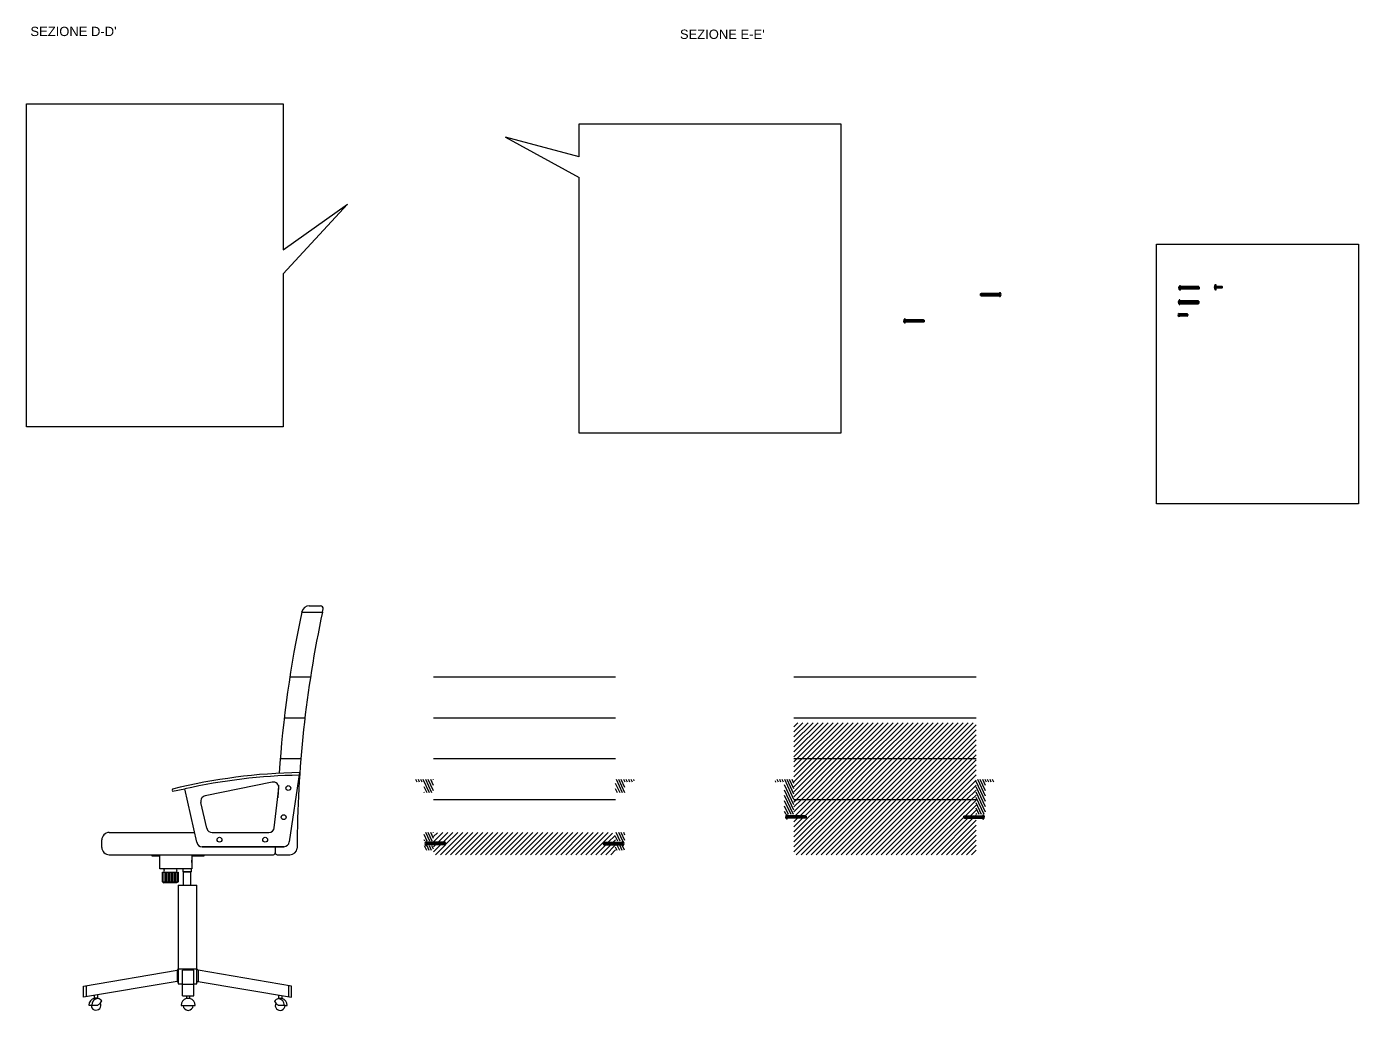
# Model space of a CAD drawing. Header units: millimetres. Extents: x -1085 to 5268, y 134 to 2619.
# Drawn here: x 4008.5 to 4366.7, y 1129 to 1393.6 of the extents above; entities that cross this region are included whole.
import ezdxf

# ---------------------------------------------------------------- set-up
doc = ezdxf.new("R2010")
doc.units = ezdxf.units.MM
doc.styles.get("Standard").update_dxf_attribs({"font": 'arial.ttf'})
pattern_1 = [(45, (1871.6144, -69.7985), (-0.6735192, 0.6735192), [])]

# ---------------------------------------------------------------- blocks, each defined once
blk = doc.blocks.new('viti3')
for p, q in [((-1.24, 0), (0.35, 0)), ((-1.14, -0.5), (-1.18, 0)), ((-1.02, -0.5), (-1.06, 0)), ((-0.9, -0.5), (-0.94, 0)), ((-0.78, -0.5), (-0.82, 0)), ((-0.66, -0.5), (-0.71, 0)), ((-0.55, -0.5), (-0.59, 0)), ((-0.08, -0.5), (-0.12, 0)), ((0.04, -0.5), (0, 0)), ((0.16, -0.5), (0.12, 0)), ((0.28, -0.5), (0.24, 0)), ((0.4, -0.5), (0.35, 0)), ((0.35, 0), (0.4, 0)), ((0.4, -0.5), (-1.24, -0.5)), ((-0.43, -0.5), (-0.47, 0)), ((-0.31, -0.5), (-0.35, 0)), ((-0.19, -0.5), (-0.24, 0)), ((0.4, -0.5), (0.4, -0.5)), ((0.45, -0.04), (0.45, -0.46))]:
    blk.add_line(p, q)
blk.add_lwpolyline([(-1.41, -0.98), (-1.41, 0.47, -0.414214), (-1.37, 0.5), (-1.27, 0.5, -0.414214), (-1.24, 0.47), (-1.24, -0.98, -0.414214), (-1.27, -1.01), (-1.37, -1.01, -0.414214)], format="xyb", close=True)
for centre, radius, start, end in [((-1.06, -0.25), 0.684, 120.5102, 239.4898), ((0.4, -0.04), 0.0421, 0, 90), ((0.4, -0.46), 0.0421, 270, 0)]:
    blk.add_arc(centre, radius, start, end)

msp = doc.modelspace()

# ---------------------------------------------------------------- hatches: boundary and pattern name
h = msp.add_hatch()
h.set_pattern_fill('ANSI31', color=256, scale=0.3)
h.set_pattern_definition(pattern_1)
h.paths.add_polyline_path([(4263.87, 1180.64), (4260.72, 1180.64), (4260.71, 1180.65), (4260.6, 1180.65), (4260.6, 1181.34), (4263.87, 1181.34), (4263.87, 1181.54), (4263.87, 1185.69), (4214.87, 1185.69), (4214.87, 1181.34), (4217.98, 1181.34), (4218.14, 1181.34), (4218.14, 1180.65), (4214.87, 1180.65), (4214.87, 1180.45), (4214.87, 1171.5, 0.414286), (4215.57, 1170.8), (4263.17, 1170.81, 0.414142), (4263.87, 1171.51)])
h.paths.add_polyline_path([(4263.87, 1206.34), (4214.87, 1206.34), (4214.87, 1196.69), (4263.87, 1196.69)])
h = msp.add_hatch()
h.set_pattern_fill('ANSI31', color=256, scale=0.3)
h.set_pattern_definition(pattern_1)
h.paths.add_polyline_path([(4263.87, 1196.69), (4214.87, 1196.69), (4214.87, 1185.69), (4263.87, 1185.69)])
h = msp.add_hatch()
h.set_pattern_fill('ANSI31', color=256, scale=0.19, angle=70)
h.set_pattern_definition([(115, (1871.6144, -69.79846), (-0.54673017, -0.25494447), [])])
h.paths.add_polyline_path([(4115.42, 1176.79), (4115.42, 1174.5), (4117.92, 1174.5), (4117.92, 1175.31), (4117.92, 1176.79)])
h.paths.add_polyline_path([(4117.92, 1173.2), (4115.42, 1173.2), (4115.42, 1172.27, 0.414214), (4115.72, 1171.97), (4117.92, 1171.97)])
h.paths.add_polyline_path([(4117.92, 1190.34), (4115.42, 1190.34), (4115.42, 1187.47), (4117.92, 1187.47)])
h.paths.add_polyline_path([(4117.92, 1191.04), (4112.92, 1191.04), (4112.92, 1190.34), (4117.92, 1190.34)])
h.paths.add_polyline_path([(4169.42, 1176.79), (4166.92, 1176.79), (4166.92, 1175.31), (4166.92, 1174.5), (4169.42, 1174.5)])
h.paths.add_polyline_path([(4169.42, 1173.2), (4166.92, 1173.2), (4166.92, 1171.97), (4169.12, 1171.97, 0.414214), (4169.42, 1172.27)])
h.paths.add_polyline_path([(4169.42, 1190.34), (4166.92, 1190.34), (4166.92, 1187.47), (4169.42, 1187.47)])
h.paths.add_polyline_path([(4171.92, 1191.04), (4166.92, 1191.04), (4166.92, 1190.34), (4171.92, 1190.34)])
h.paths.add_polyline_path([(4214.87, 1190.34), (4212.37, 1190.34), (4212.37, 1181.65), (4214.87, 1181.65)])
h.paths.add_polyline_path([(4214.87, 1191.04), (4209.87, 1191.04), (4209.87, 1190.34), (4214.87, 1190.34)])
h.paths.add_polyline_path([(4268.87, 1191.04), (4263.87, 1191.04), (4263.87, 1190.34), (4268.87, 1190.34)])
h.paths.add_polyline_path([(4266.37, 1190.34), (4263.87, 1190.34), (4263.87, 1181.65), (4266.37, 1181.65)])
h = msp.add_hatch()
h.set_pattern_fill('ANSI31', color=256, scale=0.3)
h.set_pattern_definition(pattern_1)
h.paths.add_polyline_path([(4166.92, 1175.31, 0.414214), (4165.42, 1176.81), (4119.42, 1176.81, 0.414214), (4117.92, 1175.31), (4117.92, 1174.19), (4121.2, 1174.19), (4121.2, 1173.51), (4117.92, 1173.51), (4117.92, 1173.3), (4117.92, 1171.5, 0.414286), (4118.63, 1170.8), (4166.23, 1170.81, 0.414142), (4166.92, 1171.51), (4166.92, 1173.2), (4166.92, 1173.3), (4166.92, 1173.51), (4164.35, 1173.51), (4163.65, 1173.51), (4163.65, 1174.19), (4166.92, 1174.19), (4166.92, 1174.4), (4166.92, 1174.5)])

# ---------------------------------------------------------------- linework, layer by layer
for p, q in [((4157.09, 1358.56), (4137.25, 1363.89)), ((4137.25, 1363.89), (4157.09, 1353.03)), ((4077.48, 1333.55), (4094.82, 1345.83)), ((4094.82, 1345.83), (4077.48, 1327.15)), ((4265.36, 1321.19), (4265.25, 1321.88)), ((4265.51, 1321.19), (4265.4, 1321.88)), ((4265.66, 1321.19), (4265.55, 1321.88)), ((4265.81, 1321.19), (4265.7, 1321.88)), ((4265.96, 1321.19), (4265.85, 1321.88)), ((4266.11, 1321.19), (4266, 1321.88)), ((4266.26, 1321.19), (4266.15, 1321.88)), ((4266.41, 1321.19), (4266.3, 1321.88)), ((4266.56, 1321.19), (4266.45, 1321.88)), ((4266.71, 1321.19), (4266.6, 1321.88)), ((4266.86, 1321.19), (4266.75, 1321.88)), ((4267.01, 1321.19), (4266.9, 1321.88)), ((4267.16, 1321.19), (4267.05, 1321.88)), ((4267.31, 1321.19), (4267.2, 1321.88)), ((4267.31, 1321.19), (4267.2, 1321.88)), ((4267.46, 1321.19), (4267.35, 1321.88)), ((4267.61, 1321.19), (4267.5, 1321.88)), ((4267.76, 1321.19), (4267.65, 1321.88)), ((4267.91, 1321.19), (4267.8, 1321.88)), ((4268.06, 1321.19), (4267.95, 1321.88)), ((4268.21, 1321.19), (4268.1, 1321.88)), ((4268.36, 1321.19), (4268.25, 1321.88)), ((4268.51, 1321.19), (4268.4, 1321.88)), ((4268.66, 1321.19), (4268.55, 1321.88)), ((4268.81, 1321.19), (4268.7, 1321.88)), ((4268.96, 1321.19), (4268.85, 1321.88)), ((4269.11, 1321.19), (4269, 1321.88)), ((4269.26, 1321.19), (4269.15, 1321.88)), ((4269.41, 1321.19), (4269.3, 1321.88)), ((4269.56, 1321.19), (4269.45, 1321.88)), ((4269.71, 1321.19), (4269.6, 1321.88)), ((4269.86, 1321.19), (4269.75, 1321.88)), ((4270.01, 1321.19), (4269.9, 1321.88)), ((4270.34, 1321.02), (4270.34, 1322.06)), ((4318.59, 1323.84), (4318.59, 1322.8)), ((4318.92, 1323.67), (4319.03, 1322.98)), ((4319.07, 1323.67), (4319.18, 1322.98)), ((4319.22, 1323.67), (4319.33, 1322.98)), ((4319.37, 1323.67), (4319.48, 1322.98)), ((4319.52, 1323.67), (4319.63, 1322.98)), ((4319.67, 1323.67), (4319.78, 1322.98)), ((4319.82, 1323.67), (4319.93, 1322.98)), ((4319.97, 1323.67), (4320.08, 1322.98)), ((4320.12, 1323.67), (4320.23, 1322.98)), ((4320.27, 1323.67), (4320.38, 1322.98)), ((4320.42, 1323.67), (4320.53, 1322.98)), ((4320.57, 1323.67), (4320.68, 1322.98)), ((4320.72, 1323.67), (4320.83, 1322.98)), ((4320.87, 1323.67), (4320.98, 1322.98)), ((4321.02, 1323.67), (4321.13, 1322.98)), ((4321.17, 1323.67), (4321.28, 1322.98)), ((4321.32, 1323.67), (4321.43, 1322.98)), ((4321.47, 1323.67), (4321.58, 1322.98)), ((4321.62, 1323.67), (4321.73, 1322.98)), ((4321.62, 1323.67), (4321.73, 1322.98)), ((4321.77, 1323.67), (4321.88, 1322.98)), ((4321.92, 1323.67), (4322.03, 1322.98)), ((4322.07, 1323.67), (4322.18, 1322.98)), ((4322.22, 1323.67), (4322.33, 1322.98)), ((4322.37, 1323.67), (4322.48, 1322.98)), ((4322.52, 1323.67), (4322.63, 1322.98)), ((4322.67, 1323.67), (4322.78, 1322.98)), ((4322.82, 1323.67), (4322.93, 1322.98)), ((4322.97, 1323.67), (4323.08, 1322.98)), ((4323.12, 1323.67), (4323.23, 1322.98)), ((4323.27, 1323.67), (4323.38, 1322.98)), ((4323.42, 1323.67), (4323.53, 1322.98)), ((4323.57, 1323.67), (4323.68, 1322.98)), ((4318.46, 1320.06), (4318.46, 1318.91)), ((4318.49, 1318.88), (4318.63, 1318.88)), ((4318.79, 1319.88), (4318.94, 1319)), ((4318.94, 1319.88), (4319.09, 1319)), ((4319.09, 1319.88), (4319.24, 1319)), ((4319.24, 1319.88), (4319.39, 1319)), ((4319.39, 1319.88), (4319.54, 1319)), ((4319.54, 1319.88), (4319.69, 1319)), ((4319.69, 1319.88), (4319.84, 1319)), ((4319.84, 1319.88), (4319.99, 1319)), ((4319.99, 1319.88), (4320.14, 1319)), ((4320.14, 1319.88), (4320.29, 1319)), ((4320.29, 1319.88), (4320.44, 1319)), ((4320.44, 1319.88), (4320.59, 1319)), ((4320.59, 1319.88), (4320.74, 1319)), ((4320.74, 1319.88), (4320.89, 1319)), ((4320.89, 1319.88), (4321.04, 1319)), ((4321.04, 1319.88), (4321.19, 1319)), ((4321.19, 1319.88), (4321.34, 1319)), ((4321.34, 1319.88), (4321.49, 1319)), ((4321.49, 1319.88), (4321.64, 1319)), ((4321.49, 1319.88), (4321.64, 1319)), ((4321.64, 1319.88), (4321.79, 1319)), ((4321.79, 1319.88), (4321.94, 1319)), ((4321.94, 1319.88), (4322.09, 1319)), ((4322.09, 1319.88), (4322.24, 1319)), ((4322.24, 1319.88), (4322.39, 1319)), ((4322.39, 1319.88), (4322.54, 1319)), ((4322.54, 1319.88), (4322.69, 1319)), ((4322.69, 1319.88), (4322.84, 1319)), ((4322.84, 1319.88), (4322.99, 1319)), ((4322.99, 1319.88), (4323.14, 1319)), ((4323.14, 1319.88), (4323.29, 1319)), ((4323.29, 1319.88), (4323.44, 1319)), ((4323.44, 1319.88), (4323.59, 1319)), ((4323.6, 1319.01), (4323.72, 1319.12)), ((4244.58, 1314.94), (4244.58, 1313.91)), ((4244.92, 1314.77), (4245.03, 1314.09)), ((4245.07, 1314.77), (4245.18, 1314.09)), ((4245.22, 1314.77), (4245.33, 1314.09)), ((4245.37, 1314.77), (4245.48, 1314.09)), ((4245.52, 1314.77), (4245.63, 1314.09)), ((4245.67, 1314.77), (4245.78, 1314.09)), ((4245.82, 1314.77), (4245.93, 1314.09)), ((4245.97, 1314.77), (4246.08, 1314.09)), ((4246.12, 1314.77), (4246.23, 1314.09)), ((4246.27, 1314.77), (4246.38, 1314.09)), ((4246.42, 1314.77), (4246.53, 1314.09)), ((4246.57, 1314.77), (4246.68, 1314.09)), ((4246.72, 1314.77), (4246.83, 1314.09)), ((4246.87, 1314.77), (4246.98, 1314.09)), ((4247.02, 1314.77), (4247.13, 1314.09)), ((4247.17, 1314.77), (4247.28, 1314.09)), ((4247.32, 1314.77), (4247.43, 1314.09)), ((4247.47, 1314.77), (4247.58, 1314.09)), ((4247.62, 1314.77), (4247.73, 1314.09)), ((4247.62, 1314.77), (4247.73, 1314.09)), ((4247.77, 1314.77), (4247.88, 1314.09)), ((4247.92, 1314.77), (4248.03, 1314.09)), ((4248.07, 1314.77), (4248.18, 1314.09)), ((4248.22, 1314.77), (4248.33, 1314.09)), ((4248.37, 1314.77), (4248.48, 1314.09)), ((4248.52, 1314.77), (4248.63, 1314.09)), ((4248.67, 1314.77), (4248.78, 1314.09)), ((4248.82, 1314.77), (4248.93, 1314.09)), ((4248.97, 1314.77), (4249.08, 1314.09)), ((4249.12, 1314.77), (4249.23, 1314.09)), ((4249.27, 1314.77), (4249.38, 1314.09)), ((4249.42, 1314.77), (4249.53, 1314.09)), ((4249.57, 1314.77), (4249.68, 1314.09)), ((4318.76, 1316.37), (4318.86, 1315.75)), ((4318.91, 1316.37), (4319.01, 1315.75)), ((4319.06, 1316.37), (4319.16, 1315.75)), ((4319.21, 1316.37), (4319.31, 1315.75)), ((4319.36, 1316.37), (4319.46, 1315.75)), ((4319.51, 1316.37), (4319.61, 1315.75)), ((4319.66, 1316.37), (4319.76, 1315.75)), ((4319.81, 1316.37), (4319.91, 1315.75)), ((4319.96, 1316.37), (4320.06, 1315.75)), ((4320.11, 1316.37), (4320.21, 1315.75)), ((4320.26, 1316.37), (4320.36, 1315.75)), ((4320.41, 1316.37), (4320.51, 1315.75)), ((4320.56, 1316.37), (4320.66, 1315.76)), ((4082.53, 1236.14), (4082.55, 1236.23)), ((4082.53, 1236.14), (4088.08, 1236.14)), ((4084.5, 1237.8), (4087.54, 1237.8)), ((4088.08, 1236.14), (4088.23, 1236.97)), ((4079.3, 1218.69), (4084.85, 1218.69)), ((4117.92, 1218.69), (4166.92, 1218.69)), ((4214.87, 1218.69), (4263.87, 1218.69)), ((4077.8, 1207.69), (4083.35, 1207.69)), ((4117.92, 1207.69), (4166.92, 1207.69)), ((4214.87, 1207.69), (4263.87, 1207.69)), ((4076.71, 1196.69), (4082.26, 1196.69)), ((4117.92, 1196.69), (4166.92, 1196.69)), ((4214.87, 1196.69), (4263.87, 1196.69)), ((4079.16, 1174.31), (4081.98, 1192.94)), ((4074.55, 1190.36), (4056.52, 1186.68)), ((4076.21, 1189.52), (4076.04, 1186.11)), ((4047.74, 1187.94), (4051.08, 1188.56)), ((4054.25, 1174.18), (4051.08, 1188.56)), ((4075.11, 1178.12), (4076.34, 1188.72)), ((4117.92, 1185.69), (4166.92, 1185.69)), ((4214.87, 1185.69), (4263.87, 1185.69)), ((4056.96, 1177.95), (4055.37, 1184.87)), ((4212.85, 1181.51), (4212.85, 1180.47)), ((4213.03, 1181.54), (4212.88, 1181.54)), ((4213.03, 1180.44), (4212.88, 1180.44)), ((4213.06, 1180.47), (4213.06, 1181.51)), ((4217.98, 1181.34), (4213.06, 1181.34)), ((4217.98, 1180.65), (4213.06, 1180.65)), ((4213.19, 1181.34), (4213.3, 1180.65)), ((4213.34, 1181.34), (4213.45, 1180.65)), ((4213.49, 1181.34), (4213.6, 1180.65)), ((4213.64, 1181.34), (4213.75, 1180.65)), ((4213.79, 1181.34), (4213.9, 1180.65)), ((4213.94, 1181.34), (4214.05, 1180.65)), ((4214.09, 1181.34), (4214.2, 1180.65)), ((4214.24, 1181.34), (4214.35, 1180.65)), ((4214.39, 1181.34), (4214.5, 1180.65)), ((4214.54, 1181.34), (4214.65, 1180.65)), ((4214.69, 1181.34), (4214.8, 1180.65)), ((4214.84, 1181.34), (4214.95, 1180.65)), ((4214.99, 1181.34), (4215.1, 1180.65)), ((4215.14, 1181.34), (4215.25, 1180.65)), ((4215.29, 1181.34), (4215.4, 1180.65)), ((4215.44, 1181.34), (4215.55, 1180.65)), ((4215.59, 1181.34), (4215.7, 1180.65)), ((4215.74, 1181.34), (4215.85, 1180.65)), ((4215.89, 1181.34), (4216, 1180.65)), ((4215.89, 1181.34), (4216, 1180.65)), ((4216.04, 1181.34), (4216.15, 1180.65)), ((4216.19, 1181.34), (4216.3, 1180.65)), ((4216.34, 1181.34), (4216.45, 1180.65)), ((4216.49, 1181.34), (4216.6, 1180.65)), ((4216.64, 1181.34), (4216.75, 1180.65)), ((4216.79, 1181.34), (4216.9, 1180.65)), ((4216.94, 1181.34), (4217.05, 1180.65)), ((4217.09, 1181.34), (4217.2, 1180.65)), ((4217.24, 1181.34), (4217.35, 1180.65)), ((4217.39, 1181.34), (4217.5, 1180.65)), ((4217.54, 1181.34), (4217.65, 1180.65)), ((4217.69, 1181.34), (4217.8, 1180.65)), ((4217.84, 1181.34), (4217.95, 1180.65)), ((4218.11, 1181.22), (4218, 1181.33)), ((4218.11, 1180.77), (4218, 1180.66)), ((4218.12, 1181.2), (4218.12, 1180.79)), ((4260.6, 1180.79), (4260.6, 1181.19)), ((4260.61, 1181.21), (4260.71, 1181.32)), ((4260.61, 1180.76), (4260.71, 1180.65)), ((4260.74, 1181.33), (4265.66, 1181.33)), ((4260.74, 1180.64), (4265.66, 1180.64)), ((4260.88, 1180.64), (4260.77, 1181.33)), ((4261.03, 1180.64), (4260.92, 1181.33)), ((4261.18, 1180.64), (4261.07, 1181.33)), ((4261.33, 1180.64), (4261.22, 1181.33)), ((4261.48, 1180.64), (4261.37, 1181.33)), ((4261.63, 1180.64), (4261.52, 1181.33)), ((4261.78, 1180.64), (4261.67, 1181.33)), ((4261.93, 1180.64), (4261.82, 1181.33)), ((4262.08, 1180.64), (4261.97, 1181.33)), ((4262.23, 1180.64), (4262.12, 1181.33)), ((4262.38, 1180.64), (4262.27, 1181.33)), ((4262.53, 1180.64), (4262.42, 1181.33)), ((4262.68, 1180.64), (4262.57, 1181.33)), ((4262.83, 1180.64), (4262.72, 1181.33)), ((4262.83, 1180.64), (4262.72, 1181.33)), ((4262.98, 1180.64), (4262.87, 1181.33)), ((4263.13, 1180.64), (4263.02, 1181.33)), ((4263.28, 1180.64), (4263.17, 1181.33)), ((4263.43, 1180.64), (4263.32, 1181.33)), ((4263.58, 1180.64), (4263.47, 1181.33)), ((4263.73, 1180.64), (4263.62, 1181.33)), ((4263.88, 1180.64), (4263.77, 1181.33)), ((4264.03, 1180.64), (4263.92, 1181.33)), ((4264.18, 1180.64), (4264.07, 1181.33)), ((4264.33, 1180.64), (4264.22, 1181.33)), ((4264.48, 1180.64), (4264.37, 1181.33)), ((4264.63, 1180.64), (4264.52, 1181.33)), ((4264.78, 1180.64), (4264.67, 1181.33)), ((4264.93, 1180.64), (4264.82, 1181.33)), ((4265.08, 1180.64), (4264.97, 1181.33)), ((4265.23, 1180.64), (4265.12, 1181.33)), ((4265.38, 1180.64), (4265.27, 1181.33)), ((4265.53, 1180.64), (4265.42, 1181.33)), ((4265.66, 1181.51), (4265.66, 1180.47)), ((4265.69, 1181.54), (4265.83, 1181.54)), ((4265.69, 1180.44), (4265.83, 1180.44)), ((4265.86, 1180.47), (4265.86, 1181.51)), ((4028.72, 1172.82), (4028.72, 1174.82)), ((4030.72, 1176.82), (4053.67, 1176.82)), ((4058.42, 1176.79), (4073.62, 1176.79)), ((4077.67, 1173.01), (4055.71, 1173.01)), ((4055.71, 1173.01), (4077.67, 1173.01)), ((4075.36, 1173.01), (4075.36, 1171.33)), ((4115.89, 1174.37), (4115.89, 1173.33)), ((4116.22, 1174.19), (4116.33, 1173.51)), ((4116.37, 1174.19), (4116.48, 1173.51)), ((4116.52, 1174.19), (4116.63, 1173.51)), ((4116.67, 1174.19), (4116.78, 1173.51)), ((4116.82, 1174.19), (4116.93, 1173.51)), ((4116.97, 1174.19), (4117.08, 1173.51)), ((4117.12, 1174.19), (4117.23, 1173.51)), ((4117.27, 1174.19), (4117.38, 1173.51)), ((4117.42, 1174.19), (4117.53, 1173.51)), ((4117.57, 1174.19), (4117.68, 1173.51)), ((4117.72, 1174.19), (4117.83, 1173.51)), ((4117.87, 1174.19), (4117.98, 1173.51)), ((4118.02, 1174.19), (4118.13, 1173.51)), ((4118.17, 1174.19), (4118.28, 1173.51)), ((4118.32, 1174.19), (4118.43, 1173.51)), ((4118.47, 1174.19), (4118.58, 1173.51)), ((4118.62, 1174.19), (4118.73, 1173.51)), ((4118.77, 1174.19), (4118.88, 1173.51)), ((4118.92, 1174.19), (4119.03, 1173.51)), ((4118.92, 1174.19), (4119.03, 1173.51)), ((4119.07, 1174.19), (4119.18, 1173.51)), ((4119.22, 1174.19), (4119.33, 1173.51)), ((4119.37, 1174.19), (4119.48, 1173.51)), ((4119.52, 1174.19), (4119.63, 1173.51)), ((4119.67, 1174.19), (4119.78, 1173.51)), ((4119.82, 1174.19), (4119.93, 1173.51)), ((4119.97, 1174.19), (4120.08, 1173.51)), ((4120.12, 1174.19), (4120.23, 1173.51)), ((4120.27, 1174.19), (4120.38, 1173.51)), ((4120.42, 1174.19), (4120.53, 1173.51)), ((4120.57, 1174.19), (4120.68, 1173.51)), ((4120.72, 1174.19), (4120.83, 1173.51)), ((4120.87, 1174.19), (4120.98, 1173.51)), ((4163.93, 1173.51), (4163.82, 1174.19)), ((4164.08, 1173.51), (4163.97, 1174.19)), ((4164.23, 1173.51), (4164.12, 1174.19)), ((4164.38, 1173.51), (4164.27, 1174.19)), ((4164.53, 1173.51), (4164.42, 1174.19)), ((4164.68, 1173.51), (4164.57, 1174.19)), ((4164.83, 1173.51), (4164.72, 1174.19)), ((4164.98, 1173.51), (4164.87, 1174.19)), ((4165.13, 1173.51), (4165.02, 1174.19)), ((4165.28, 1173.51), (4165.17, 1174.19)), ((4165.43, 1173.51), (4165.32, 1174.19)), ((4165.58, 1173.51), (4165.47, 1174.19)), ((4165.73, 1173.51), (4165.62, 1174.19)), ((4165.88, 1173.51), (4165.77, 1174.19)), ((4165.88, 1173.51), (4165.77, 1174.19)), ((4166.03, 1173.51), (4165.92, 1174.19)), ((4166.18, 1173.51), (4166.07, 1174.19)), ((4166.33, 1173.51), (4166.22, 1174.19)), ((4166.48, 1173.51), (4166.37, 1174.19)), ((4166.63, 1173.51), (4166.52, 1174.19)), ((4166.78, 1173.51), (4166.67, 1174.19)), ((4166.93, 1173.51), (4166.82, 1174.19)), ((4167.08, 1173.51), (4166.97, 1174.19)), ((4167.23, 1173.51), (4167.12, 1174.19)), ((4167.38, 1173.51), (4167.27, 1174.19)), ((4167.53, 1173.51), (4167.42, 1174.19)), ((4167.68, 1173.51), (4167.57, 1174.19)), ((4167.83, 1173.51), (4167.72, 1174.19)), ((4167.98, 1173.51), (4167.87, 1174.19)), ((4168.13, 1173.51), (4168.02, 1174.19)), ((4168.28, 1173.51), (4168.17, 1174.19)), ((4168.43, 1173.51), (4168.32, 1174.19)), ((4168.58, 1173.51), (4168.47, 1174.19)), ((4168.91, 1173.33), (4168.91, 1174.37)), ((4030.72, 1170.82), (4074.86, 1170.83)), ((4042.23, 1170.45), (4042.23, 1170.83)), ((4044.36, 1170.45), (4042.23, 1170.45)), ((4056.2, 1170.45), (4052.92, 1170.45)), ((4052.92, 1168.71), (4052.92, 1169.39)), ((4056.2, 1170.83), (4056.2, 1170.45)), ((4075.86, 1170.83), (4079.28, 1170.83)), ((4045.04, 1166.14), (4049.28, 1166.14)), ((4045.44, 1166.14), (4045.44, 1163.53)), ((4045.84, 1166.14), (4045.84, 1163.53)), ((4046.24, 1166.14), (4046.24, 1163.53)), ((4046.64, 1166.14), (4046.64, 1163.53)), ((4047.04, 1166.14), (4047.04, 1163.53)), ((4047.44, 1166.14), (4047.44, 1163.53)), ((4047.84, 1166.14), (4047.84, 1163.53)), ((4048.24, 1166.14), (4048.24, 1163.53)), ((4048.64, 1166.14), (4048.64, 1163.53)), ((4049.04, 1166.14), (4049.04, 1163.53)), ((4050.7, 1166.19), (4050.54, 1166.37)), ((4050.7, 1162.67), (4050.7, 1166.19)), ((4052.69, 1166.19), (4050.7, 1166.19)), ((4052.85, 1166.37), (4052.69, 1166.19)), ((4052.7, 1162.67), (4052.69, 1166.19)), ((4045.04, 1163.53), (4049.28, 1163.53)), ((4045.04, 1163.53), (4045.47, 1163.3)), ((4049.28, 1163.53), (4048.85, 1163.3)), ((4049.29, 1162.67), (4049.29, 1136.07)), ((4049.29, 1162.67), (4054.29, 1162.67)), ((4054.29, 1136.07), (4054.29, 1162.67)), ((4049.29, 1140.14), (4048.96, 1139.75)), ((4048.96, 1139.75), (4048.96, 1136.75)), ((4049.29, 1140.14), (4054.29, 1140.15)), ((4050.46, 1132.92), (4050.46, 1139.82)), ((4053.46, 1139.82), (4050.46, 1139.82)), ((4053.46, 1132.92), (4053.46, 1139.82)), ((4054.29, 1140.15), (4054.61, 1139.76)), ((4054.61, 1139.76), (4054.61, 1136.76)), ((4024.58, 1132.62), (4024.58, 1135.62)), ((4024.58, 1132.62), (4024.58, 1135.62)), ((4048.96, 1136.75), (4049.29, 1136.49)), ((4049.29, 1136.07), (4050.46, 1136.07)), ((4053.46, 1135.94), (4050.46, 1135.94)), ((4053.49, 1136.07), (4054.29, 1136.07)), ((4054.61, 1136.76), (4054.29, 1136.51)), ((4078.99, 1132.62), (4078.99, 1135.62)), ((4078.99, 1132.62), (4078.99, 1135.62)), ((4026.68, 1132.98), (4026.68, 1132.21)), ((4027.67, 1132.21), (4027.67, 1133.14)), ((4050.46, 1132.92), (4053.46, 1132.92)), ((4051.46, 1132.92), (4051.46, 1132.13)), ((4052.44, 1132.13), (4052.44, 1132.92)), ((4076.21, 1133.09), (4076.21, 1132.13)), ((4077.2, 1132.13), (4077.2, 1132.92)), ((4025.26, 1130.36), (4025.85, 1130.36)), ((4025.85, 1130.36), (4027.65, 1130.36)), ((4050.04, 1130.29), (4050.63, 1130.29)), ((4050.63, 1130.29), (4053.27, 1130.29)), ((4053.27, 1130.29), (4053.86, 1130.29)), ((4078.02, 1130.29), (4076.23, 1130.29)), ((4078.02, 1130.29), (4078.62, 1130.29))]:
    msp.add_line(p, q)
at = {"color": 0, "linetype": 'Continuous'}
for p, q in [((4265.08, 1321.76), (4265.19, 1321.87)), ((4265.08, 1321.33), (4265.08, 1321.74)), ((4265.21, 1321.88), (4270.14, 1321.88)), ((4270.14, 1322.06), (4270.14, 1321.02)), ((4270.17, 1322.09), (4270.31, 1322.09)), ((4318.76, 1323.87), (4318.62, 1323.87)), ((4318.76, 1322.77), (4318.62, 1322.77)), ((4318.79, 1322.8), (4318.79, 1323.84)), ((4323.72, 1323.67), (4318.79, 1323.67)), ((4323.72, 1322.98), (4318.79, 1322.98)), ((4323.85, 1323.55), (4323.74, 1323.66)), ((4323.84, 1323.1), (4323.74, 1322.99)), ((4323.85, 1323.53), (4323.85, 1323.12)), ((4265.08, 1321.31), (4265.19, 1321.2)), ((4265.21, 1321.19), (4270.14, 1321.19)), ((4270.17, 1320.99), (4270.31, 1320.99)), ((4318.63, 1320.09), (4318.49, 1320.09)), ((4318.66, 1318.91), (4318.66, 1320.06)), ((4323.59, 1319.88), (4318.66, 1319.88)), ((4323.58, 1319), (4318.66, 1319)), ((4322.72, 1319.88), (4318.79, 1319.88)), ((4322.72, 1319), (4318.79, 1319)), ((4323.72, 1319.76), (4323.61, 1319.87)), ((4323.72, 1319.74), (4323.72, 1319.14)), ((4244.76, 1314.97), (4244.61, 1314.97)), ((4244.79, 1313.91), (4244.79, 1314.94)), ((4249.71, 1314.77), (4244.79, 1314.77)), ((4249.84, 1314.65), (4249.73, 1314.76)), ((4249.85, 1314.63), (4249.85, 1314.23)), ((4320.64, 1316.37), (4318.63, 1316.37)), ((4320.64, 1315.75), (4318.63, 1315.75)), ((4320.75, 1316.24), (4320.66, 1316.36)), ((4320.75, 1315.88), (4320.66, 1315.76)), ((4320.76, 1316.22), (4320.76, 1315.9)), ((4244.76, 1313.88), (4244.61, 1313.88)), ((4249.71, 1314.09), (4244.79, 1314.09)), ((4249.84, 1314.2), (4249.73, 1314.1))]:
    msp.add_line(p, q, dxfattribs=at)
at = {"linetype": 'Continuous'}
for p, q in [((4116.06, 1174.4), (4115.92, 1174.4)), ((4116.06, 1173.3), (4115.92, 1173.3)), ((4116.09, 1173.33), (4116.09, 1174.37)), ((4121.01, 1174.19), (4116.09, 1174.19)), ((4121.01, 1173.51), (4116.09, 1173.51)), ((4121.14, 1174.07), (4121.04, 1174.18)), ((4121.14, 1173.63), (4121.04, 1173.52)), ((4121.15, 1174.05), (4121.15, 1173.65)), ((4163.65, 1173.65), (4163.65, 1174.05)), ((4163.66, 1174.07), (4163.76, 1174.18)), ((4163.66, 1173.63), (4163.76, 1173.52)), ((4163.79, 1174.19), (4168.71, 1174.19)), ((4163.79, 1173.51), (4168.71, 1173.51)), ((4168.71, 1174.37), (4168.71, 1173.33)), ((4168.74, 1174.4), (4168.88, 1174.4)), ((4168.74, 1173.3), (4168.88, 1173.3))]:
    msp.add_line(p, q, dxfattribs=at)
for points in [[(4077.48, 1327.15), (4077.48, 1285.92), (4008.51, 1285.92), (4008.51, 1372.85), (4077.48, 1372.85), (4077.48, 1333.55)], [(4157.09, 1358.56), (4157.09, 1367.51), (4227.49, 1367.51), (4227.49, 1284.22), (4157.09, 1284.22), (4157.09, 1353.03)], [(4045.04, 1163.53), (4045.04, 1166.14)], [(4045.54, 1167.08), (4045.42, 1166.93), (4045.54, 1166.8), (4045.42, 1166.67), (4045.54, 1166.55), (4045.42, 1166.45), (4045.54, 1166.33), (4045.42, 1166.25), (4045.54, 1166.14)], [(4048.78, 1167.08), (4048.9, 1166.93), (4048.78, 1166.8), (4048.9, 1166.67), (4048.78, 1166.55), (4048.9, 1166.45), (4048.78, 1166.33), (4048.9, 1166.25), (4048.78, 1166.14)], [(4049.28, 1166.14), (4049.28, 1163.53)], [(4048.85, 1163.3), (4045.47, 1163.3)], [(4048.96, 1136.75), (4023.79, 1132.49), (4023.79, 1135.49), (4048.97, 1139.77)], [(4054.61, 1136.76), (4079.78, 1132.49), (4079.78, 1135.49), (4054.61, 1139.76)]]:
    msp.add_lwpolyline(points)
for points in [[(4312.34, 1335.12), (4366.66, 1335.12), (4366.66, 1265.26), (4312.34, 1265.26)], [(4318.43, 1316.46), (4318.63, 1316.46), (4318.63, 1315.65), (4318.43, 1315.65)], [(4044.36, 1170.83), (4052.92, 1170.83), (4052.92, 1167.08), (4044.36, 1167.08)], [(4050.54, 1167.08), (4050.54, 1166.37), (4052.85, 1166.37), (4052.85, 1167.08)]]:
    msp.add_lwpolyline(points, close=True)
for centre in [(4078.88, 1188.78), (4077.64, 1180.96), (4060.39, 1174.88), (4072.66, 1174.88)]:
    msp.add_circle(centre, 0.652)
at = {"color": 0, "linetype": 'Continuous'}
for centre, start, end in [((4265.11, 1321.74), 136.316, 180), ((4265.21, 1321.85), 90, 136.316), ((4270.17, 1322.06), 90, 180), ((4318.76, 1323.84), 0, 90), ((4318.76, 1322.8), 270, 0), ((4323.72, 1323.64), 43.1644, 90), ((4323.72, 1323.01), 270, 316.316), ((4323.82, 1323.12), 316.316, 0), ((4323.82, 1323.53), 0, 43.1644), ((4265.11, 1321.33), 180, 223.1644), ((4265.21, 1321.22), 223.1644, 270), ((4270.17, 1321.02), 180, 270), ((4318.63, 1320.06), 0, 90), ((4323.59, 1319.85), 43.1644, 90), ((4323.69, 1319.74), 0, 43.1644), ((4244.76, 1314.94), 0, 90), ((4249.71, 1314.74), 43.1644, 90), ((4249.82, 1314.63), 0, 43.1644), ((4320.64, 1316.34), 35.634, 90), ((4320.64, 1315.78), 270, 323.9894), ((4320.73, 1316.22), 0, 35.634), ((4320.73, 1315.9), 323.9894, 0), ((4244.76, 1313.91), 270, 0), ((4249.71, 1314.12), 270, 316.316), ((4249.82, 1314.23), 316.316, 0), ((4121.01, 1173.54), 270, 316.316)]:
    msp.add_arc(centre, 0.03, start, end, dxfattribs=at)
for centre, radius, start, end in [((4270.31, 1322.06), 0.03, 0, 90), ((4270, 1321.55), 0.614, 303.8801, 56.1199), ((4318.93, 1323.31), 0.614, 123.8801, 236.1199), ((4318.62, 1323.84), 0.03, 90, 180), ((4318.62, 1322.8), 0.03, 180, 270), ((4270.31, 1321.02), 0.03, 270, 0), ((4318.89, 1319.48), 0.7, 127.5656, 232.4344), ((4318.49, 1320.06), 0.03, 90, 180), ((4318.49, 1318.91), 0.03, 180, 270), ((4318.63, 1318.91), 0.03, 270, 0), ((4323.58, 1319.03), 0.03, 270, 313.8187), ((4323.69, 1319.14), 0.03, 313.8187, 0), ((4244.93, 1314.42), 0.614, 123.8801, 236.1199), ((4244.61, 1314.94), 0.03, 90, 180), ((4318.53, 1316.05), 0.38, 104.5724, 255.4276), ((4244.61, 1313.91), 0.03, 180, 270), ((4378.98, 1172.23), 303.26, 167.8337, 176.1205), ((4384.53, 1172.23), 303.26, 167.8337, 179.9256), ((4084.5, 1235.8), 2, 90, 167.6732), ((4087.54, 1237.1), 0.7, 349.7405, 90), ((4084.6, 1039.28), 153.69, 90.978, 103.8793), ((4084.6, 1038.58), 153.69, 91.0123, 102.6147), ((4074.85, 1188.89), 1.5, 353.352, 101.5501), ((4048.09, 1188.21), 0.447, 143.2422, 216.7578), ((4056.84, 1185.21), 1.5, 102.038, 192.9144), ((4213.2, 1180.98), 0.614, 123.8801, 236.1199), ((4212.88, 1181.51), 0.03, 90, 180), ((4212.88, 1180.47), 0.03, 180, 270), ((4213.03, 1181.51), 0.03, 0, 90), ((4213.03, 1180.47), 0.03, 270, 0), ((4217.98, 1181.31), 0.03, 43.1644, 90), ((4217.98, 1180.68), 0.03, 270, 316.316), ((4218.09, 1181.2), 0.03, 0, 43.1644), ((4260.63, 1181.19), 0.03, 136.316, 180), ((4260.63, 1180.79), 0.03, 180, 223.1644), ((4260.74, 1181.3), 0.03, 90, 136.316), ((4260.74, 1180.67), 0.03, 223.1644, 270), ((4265.69, 1181.51), 0.03, 90, 180), ((4265.69, 1180.47), 0.03, 180, 270), ((4265.83, 1181.51), 0.03, 0, 90), ((4265.83, 1180.47), 0.03, 270, 0), ((4265.52, 1181), 0.614, 303.8801, 56.1199), ((4030.72, 1174.82), 2, 90, 180), ((4058.42, 1178.29), 1.5, 192.9144, 270), ((4073.62, 1178.29), 1.5, 270, 353.352), ((4030.72, 1172.82), 2, 180, 270.0141), ((4055.71, 1174.51), 1.5, 192.4357, 270), ((4074.86, 1171.33), 0.5, 270.0135, 0), ((4075.86, 1171.33), 0.5, 180, 270), ((4077.67, 1174.51), 1.5, 270, 352.5313), ((4079.28, 1172.83), 2, 270.0141, 353.8797), ((4116.23, 1173.84), 0.614, 123.8801, 236.1199), ((4115.92, 1174.37), 0.03, 90, 180), ((4115.92, 1173.33), 0.03, 180, 270), ((4168.88, 1174.37), 0.03, 0, 90), ((4168.88, 1173.33), 0.03, 270, 0), ((4168.57, 1173.86), 0.614, 303.8801, 56.1199), ((4027.17, 1130.36), 1.91, 104.9882, 180), ((4027.88, 1130.39), 1.83, 96.7519, 180.9034), ((4027.17, 1130.36), 1.91, 75.0118, 104.9882), ((4027.17, 1130.36), 1.91, 35.449, 75.0118), ((4051.95, 1130.29), 1.91, 104.9882, 180), ((4051.95, 1130.29), 1.91, 75.0118, 104.9882), ((4051.95, 1130.29), 1.91, 0, 75.0118), ((4076.7, 1130.29), 1.91, 104.9882, 144.551), ((4076.7, 1130.29), 1.91, 75.0118, 104.9882), ((4075.99, 1130.32), 1.83, 359.0966, 83.2481), ((4076.7, 1130.29), 1.91, 0, 75.0118), ((4027.17, 1130.36), 1.32, 180, 28.0642), ((4024.7, 1134.32), 4.93, 306.7009, 317.468), ((4024.7, 1134.32), 4.93, 317.468, 324.7631), ((4051.95, 1130.29), 1.32, 180, 0), ((4079.17, 1134.24), 4.93, 215.2369, 222.532), ((4076.7, 1130.29), 1.32, 151.9358, 0), ((4079.17, 1134.24), 4.93, 222.532, 233.2991)]:
    msp.add_arc(centre, radius, start, end)
at = {"linetype": 'Continuous'}
for centre, start, end in [((4218.09, 1180.79), 316.316, 0), ((4116.06, 1174.37), 0, 90), ((4116.06, 1173.33), 270, 0), ((4121.01, 1174.16), 43.1644, 90), ((4121.12, 1174.05), 0, 43.1644), ((4121.12, 1173.65), 316.316, 0), ((4163.68, 1174.05), 136.316, 180), ((4163.68, 1173.65), 180, 223.1644), ((4163.79, 1174.16), 90, 136.316), ((4163.79, 1173.54), 223.1644, 270), ((4168.74, 1174.37), 90, 180), ((4168.74, 1173.33), 180, 270)]:
    msp.add_arc(centre, 0.03, start, end, dxfattribs=at)

# ---------------------------------------------------------------- block references
msp.add_blockref('viti3', (4329.59, 1323.78))

# ---------------------------------------------------------------- texts
at = {"char_height": 2.5, "attachment_point": 1}
for s, width, insert in [("SEZIONE D-D'", 60.1527, (4009.53, 1393.59)), ("SEZIONE E-E'", 47.4359, (4184.2, 1392.83))]:
    msp.add_mtext_dynamic_manual_height_columns(s, width=width, gutter_width=12.5, heights=[0], dxfattribs=dict(at, insert=insert))

doc.saveas('drawing.dxf')
